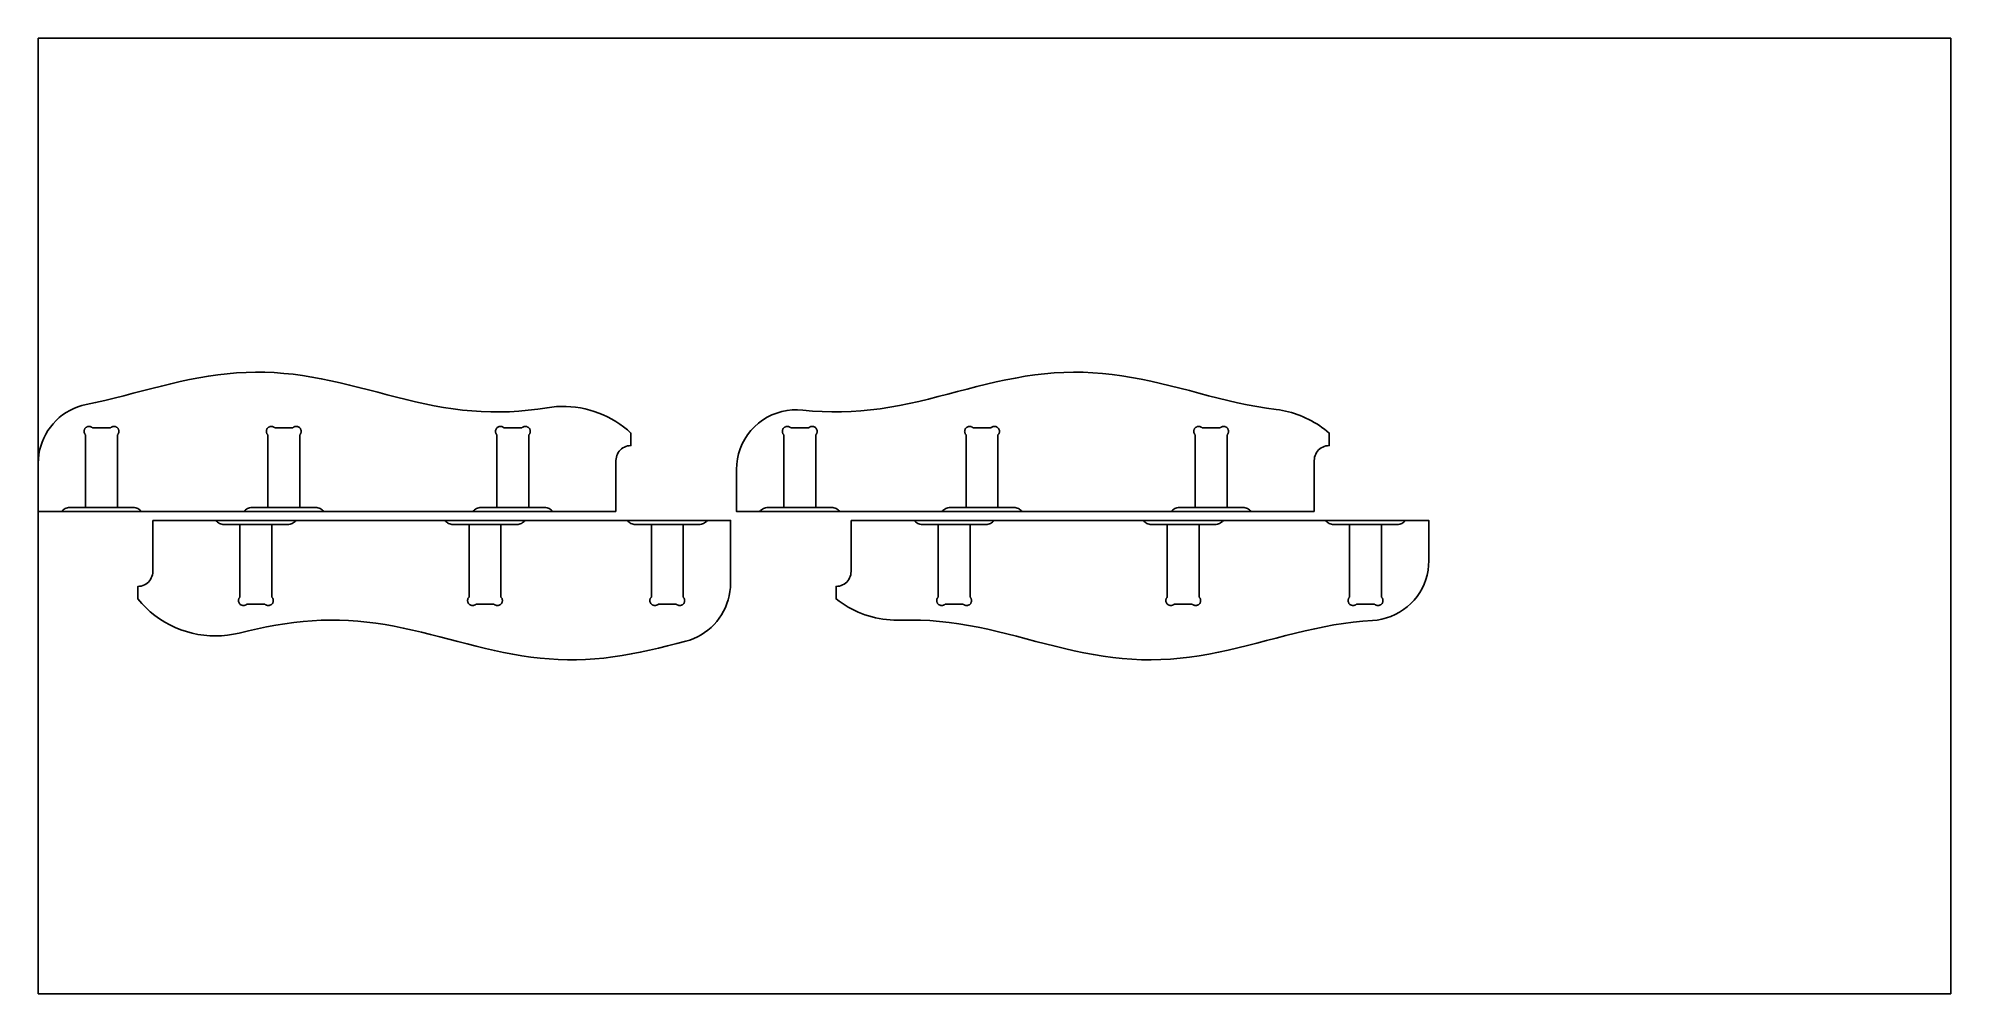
# Model space of a CAD drawing. Header units: inches. Extents: x 0 to 96, y 0 to 48.
import ezdxf

# ---------------------------------------------------------------- set-up
doc = ezdxf.new("R2010")
doc.units = ezdxf.units.IN

msp = doc.modelspace()

# ---------------------------------------------------------------- linework, layer by layer
at = {"layer": 'BRACKET_CUT_LINE', "color": 4}
for p, q in [((3.975, 24.425), (2.375, 24.425)), ((13.125, 24.425), (11.525, 24.425)), ((24.625, 24.425), (23.025, 24.425)), ((39.025, 24.425), (37.425, 24.425)), ((48.175, 24.425), (46.575, 24.425)), ((59.675, 24.425), (58.075, 24.425)), ((10.125, 23.575), (11.725, 23.575)), ((21.625, 23.575), (23.225, 23.575)), ((30.775, 23.575), (32.375, 23.575)), ((45.175, 23.575), (46.775, 23.575)), ((56.675, 23.575), (58.275, 23.575)), ((65.825, 23.575), (67.425, 23.575))]:
    msp.add_line(p, q, dxfattribs=at)
at = {"layer": 'BRACKET_OUTLINE', "color": 6}
for points in [[(1.175, 24.225), (1.212, 24.269), (1.255, 24.309), (1.301, 24.343), (1.351, 24.372), (1.405, 24.395), (1.46, 24.412), (1.517, 24.422), (1.575, 24.425), (2.375, 24.425), (2.375, 28.072), (2.359, 28.09), (2.344, 28.109), (2.331, 28.13), (2.321, 28.153), (2.313, 28.176), (2.307, 28.2), (2.303, 28.224), (2.302, 28.248), (2.303, 28.273), (2.307, 28.297), (2.313, 28.321), (2.321, 28.344), (2.331, 28.366), (2.344, 28.387), (2.359, 28.407), (2.375, 28.425), (2.393, 28.442), (2.413, 28.456), (2.434, 28.469), (2.456, 28.479), (2.479, 28.488), (2.503, 28.494), (2.527, 28.497), (2.552, 28.498), (2.576, 28.497), (2.601, 28.494), (2.624, 28.488), (2.647, 28.479), (2.67, 28.469), (2.691, 28.456), (2.71, 28.442), (2.729, 28.425), (3.621, 28.425), (3.64, 28.442), (3.659, 28.456), (3.68, 28.469), (3.703, 28.479), (3.726, 28.488), (3.749, 28.494), (3.774, 28.497), (3.798, 28.498), (3.823, 28.497), (3.847, 28.494), (3.871, 28.488), (3.894, 28.479), (3.916, 28.469), (3.937, 28.456), (3.957, 28.442), (3.975, 28.425), (3.991, 28.407), (4.006, 28.387), (4.019, 28.366), (4.029, 28.344), (4.037, 28.321), (4.043, 28.297), (4.047, 28.273), (4.048, 28.248), (4.047, 28.224), (4.043, 28.2), (4.037, 28.176), (4.029, 28.153), (4.019, 28.13), (4.006, 28.109), (3.991, 28.09), (3.975, 28.072), (3.975, 24.425), (4.775, 24.425), (4.833, 24.422), (4.89, 24.412), (4.945, 24.395), (4.999, 24.372), (5.049, 24.343), (5.095, 24.309), (5.138, 24.269), (5.175, 24.225), (1.175, 24.225)], [(10.325, 24.225), (10.362, 24.269), (10.405, 24.309), (10.451, 24.343), (10.501, 24.372), (10.555, 24.395), (10.61, 24.412), (10.667, 24.422), (10.725, 24.425), (11.525, 24.425), (11.525, 28.072), (11.509, 28.09), (11.494, 28.109), (11.481, 28.13), (11.471, 28.153), (11.463, 28.176), (11.457, 28.2), (11.453, 28.224), (11.452, 28.248), (11.453, 28.273), (11.457, 28.297), (11.463, 28.321), (11.471, 28.344), (11.481, 28.366), (11.494, 28.387), (11.509, 28.407), (11.525, 28.425), (11.543, 28.442), (11.563, 28.456), (11.584, 28.469), (11.606, 28.479), (11.629, 28.488), (11.653, 28.494), (11.677, 28.497), (11.702, 28.498), (11.726, 28.497), (11.751, 28.494), (11.774, 28.488), (11.797, 28.479), (11.82, 28.469), (11.841, 28.456), (11.86, 28.442), (11.879, 28.425), (12.771, 28.425), (12.79, 28.442), (12.809, 28.456), (12.83, 28.469), (12.853, 28.479), (12.876, 28.488), (12.899, 28.494), (12.924, 28.497), (12.948, 28.498), (12.973, 28.497), (12.997, 28.494), (13.021, 28.488), (13.044, 28.479), (13.066, 28.469), (13.087, 28.456), (13.107, 28.442), (13.125, 28.425), (13.141, 28.407), (13.156, 28.387), (13.169, 28.366), (13.179, 28.344), (13.187, 28.321), (13.193, 28.297), (13.197, 28.273), (13.198, 28.248), (13.197, 28.224), (13.193, 28.2), (13.187, 28.176), (13.179, 28.153), (13.169, 28.13), (13.156, 28.109), (13.141, 28.09), (13.125, 28.072), (13.125, 24.425), (13.925, 24.425), (13.983, 24.422), (14.04, 24.412), (14.095, 24.395), (14.149, 24.372), (14.199, 24.343), (14.245, 24.309), (14.288, 24.269), (14.325, 24.225), (10.325, 24.225)], [(21.825, 24.225), (21.862, 24.269), (21.905, 24.309), (21.951, 24.343), (22.001, 24.372), (22.055, 24.395), (22.11, 24.412), (22.167, 24.422), (22.225, 24.425), (23.025, 24.425), (23.025, 28.072), (23.009, 28.09), (22.994, 28.109), (22.981, 28.13), (22.971, 28.153), (22.963, 28.176), (22.957, 28.2), (22.953, 28.224), (22.952, 28.248), (22.953, 28.273), (22.957, 28.297), (22.963, 28.321), (22.971, 28.344), (22.981, 28.366), (22.994, 28.387), (23.009, 28.407), (23.025, 28.425), (23.043, 28.442), (23.063, 28.456), (23.084, 28.469), (23.106, 28.479), (23.129, 28.488), (23.153, 28.494), (23.177, 28.497), (23.202, 28.498), (23.226, 28.497), (23.251, 28.494), (23.274, 28.488), (23.297, 28.479), (23.32, 28.469), (23.341, 28.456), (23.36, 28.442), (23.379, 28.425), (24.271, 28.425), (24.29, 28.442), (24.309, 28.456), (24.33, 28.469), (24.353, 28.479), (24.376, 28.488), (24.399, 28.494), (24.424, 28.497), (24.448, 28.498), (24.473, 28.497), (24.497, 28.494), (24.521, 28.488), (24.544, 28.479), (24.566, 28.469), (24.587, 28.456), (24.607, 28.442), (24.625, 28.425), (24.641, 28.407), (24.656, 28.387), (24.669, 28.366), (24.679, 28.344), (24.687, 28.321), (24.693, 28.297), (24.697, 28.273), (24.698, 28.248), (24.697, 28.224), (24.693, 28.2), (24.687, 28.176), (24.679, 28.153), (24.669, 28.13), (24.656, 28.109), (24.641, 28.09), (24.625, 28.072), (24.625, 24.425), (25.425, 24.425), (25.483, 24.422), (25.54, 24.412), (25.595, 24.395), (25.649, 24.372), (25.699, 24.343), (25.745, 24.309), (25.788, 24.269), (25.825, 24.225), (21.825, 24.225)], [(36.225, 24.225), (36.262, 24.269), (36.305, 24.309), (36.351, 24.343), (36.401, 24.372), (36.455, 24.395), (36.51, 24.412), (36.567, 24.422), (36.625, 24.425), (37.425, 24.425), (37.425, 28.072), (37.409, 28.09), (37.394, 28.109), (37.381, 28.13), (37.371, 28.153), (37.363, 28.176), (37.357, 28.2), (37.353, 28.224), (37.352, 28.248), (37.353, 28.273), (37.357, 28.297), (37.363, 28.321), (37.371, 28.344), (37.381, 28.366), (37.394, 28.387), (37.409, 28.407), (37.425, 28.425), (37.443, 28.442), (37.463, 28.456), (37.484, 28.469), (37.506, 28.479), (37.529, 28.488), (37.553, 28.493), (37.577, 28.497), (37.602, 28.498), (37.626, 28.497), (37.651, 28.493), (37.674, 28.488), (37.697, 28.479), (37.72, 28.469), (37.741, 28.456), (37.76, 28.442), (37.779, 28.425), (38.671, 28.425), (38.69, 28.442), (38.709, 28.456), (38.73, 28.469), (38.753, 28.479), (38.776, 28.488), (38.799, 28.493), (38.824, 28.497), (38.848, 28.498), (38.873, 28.497), (38.897, 28.493), (38.921, 28.488), (38.944, 28.479), (38.966, 28.469), (38.987, 28.456), (39.007, 28.442), (39.025, 28.425), (39.041, 28.407), (39.056, 28.387), (39.069, 28.366), (39.079, 28.344), (39.087, 28.321), (39.093, 28.297), (39.097, 28.273), (39.098, 28.248), (39.097, 28.224), (39.093, 28.2), (39.087, 28.176), (39.079, 28.153), (39.069, 28.13), (39.056, 28.109), (39.041, 28.09), (39.025, 28.072), (39.025, 24.425), (39.825, 24.425), (39.883, 24.422), (39.94, 24.412), (39.995, 24.395), (40.049, 24.372), (40.099, 24.343), (40.145, 24.309), (40.188, 24.269), (40.225, 24.225), (36.225, 24.225)], [(45.375, 24.225), (45.412, 24.269), (45.455, 24.309), (45.501, 24.343), (45.551, 24.372), (45.605, 24.395), (45.66, 24.412), (45.717, 24.422), (45.775, 24.425), (46.575, 24.425), (46.575, 28.072), (46.559, 28.09), (46.544, 28.109), (46.531, 28.13), (46.521, 28.153), (46.513, 28.176), (46.507, 28.2), (46.503, 28.224), (46.502, 28.248), (46.503, 28.273), (46.507, 28.297), (46.513, 28.321), (46.521, 28.344), (46.531, 28.366), (46.544, 28.387), (46.559, 28.407), (46.575, 28.425), (46.593, 28.442), (46.613, 28.456), (46.634, 28.469), (46.656, 28.479), (46.679, 28.488), (46.703, 28.493), (46.727, 28.497), (46.752, 28.498), (46.776, 28.497), (46.801, 28.493), (46.824, 28.488), (46.847, 28.479), (46.87, 28.469), (46.891, 28.456), (46.91, 28.442), (46.929, 28.425), (47.821, 28.425), (47.84, 28.442), (47.859, 28.456), (47.88, 28.469), (47.903, 28.479), (47.926, 28.488), (47.949, 28.493), (47.974, 28.497), (47.998, 28.498), (48.023, 28.497), (48.047, 28.493), (48.071, 28.488), (48.094, 28.479), (48.116, 28.469), (48.137, 28.456), (48.157, 28.442), (48.175, 28.425), (48.191, 28.407), (48.206, 28.387), (48.219, 28.366), (48.229, 28.344), (48.237, 28.321), (48.243, 28.297), (48.247, 28.273), (48.248, 28.248), (48.247, 28.224), (48.243, 28.2), (48.237, 28.176), (48.229, 28.153), (48.219, 28.13), (48.206, 28.109), (48.191, 28.09), (48.175, 28.072), (48.175, 24.425), (48.975, 24.425), (49.033, 24.422), (49.09, 24.412), (49.145, 24.395), (49.199, 24.372), (49.249, 24.343), (49.295, 24.309), (49.338, 24.269), (49.375, 24.225), (45.375, 24.225)], [(56.875, 24.225), (56.912, 24.269), (56.955, 24.309), (57.001, 24.343), (57.051, 24.372), (57.105, 24.395), (57.16, 24.412), (57.217, 24.422), (57.275, 24.425), (58.075, 24.425), (58.075, 28.072), (58.059, 28.09), (58.044, 28.109), (58.031, 28.13), (58.021, 28.153), (58.013, 28.176), (58.007, 28.2), (58.003, 28.224), (58.002, 28.248), (58.003, 28.273), (58.007, 28.297), (58.013, 28.321), (58.021, 28.344), (58.031, 28.366), (58.044, 28.387), (58.059, 28.407), (58.075, 28.425), (58.093, 28.442), (58.113, 28.456), (58.134, 28.469), (58.156, 28.479), (58.179, 28.488), (58.203, 28.493), (58.227, 28.497), (58.252, 28.498), (58.276, 28.497), (58.301, 28.493), (58.324, 28.488), (58.347, 28.479), (58.37, 28.469), (58.391, 28.456), (58.41, 28.442), (58.429, 28.425), (59.321, 28.425), (59.34, 28.442), (59.359, 28.456), (59.38, 28.469), (59.403, 28.479), (59.426, 28.488), (59.449, 28.493), (59.474, 28.497), (59.498, 28.498), (59.523, 28.497), (59.547, 28.493), (59.571, 28.488), (59.594, 28.479), (59.616, 28.469), (59.637, 28.456), (59.657, 28.442), (59.675, 28.425), (59.691, 28.407), (59.706, 28.387), (59.719, 28.366), (59.729, 28.344), (59.737, 28.321), (59.743, 28.297), (59.747, 28.273), (59.748, 28.248), (59.747, 28.224), (59.743, 28.2), (59.737, 28.176), (59.729, 28.153), (59.719, 28.13), (59.706, 28.109), (59.691, 28.09), (59.675, 28.072), (59.675, 24.425), (60.475, 24.425), (60.533, 24.422), (60.59, 24.412), (60.645, 24.395), (60.699, 24.372), (60.749, 24.343), (60.795, 24.309), (60.838, 24.269), (60.875, 24.225), (56.875, 24.225)], [(12.925, 23.775), (12.888, 23.731), (12.845, 23.691), (12.799, 23.657), (12.749, 23.628), (12.695, 23.605), (12.64, 23.588), (12.583, 23.578), (12.525, 23.575), (11.725, 23.575), (11.725, 19.929), (11.741, 19.91), (11.756, 19.891), (11.769, 19.87), (11.779, 19.848), (11.787, 19.824), (11.793, 19.801), (11.797, 19.776), (11.798, 19.752), (11.797, 19.727), (11.793, 19.703), (11.787, 19.679), (11.779, 19.656), (11.769, 19.634), (11.756, 19.613), (11.741, 19.593), (11.725, 19.575), (11.707, 19.559), (11.687, 19.544), (11.666, 19.531), (11.644, 19.521), (11.621, 19.513), (11.597, 19.507), (11.573, 19.503), (11.548, 19.502), (11.524, 19.503), (11.499, 19.507), (11.476, 19.513), (11.453, 19.521), (11.43, 19.531), (11.409, 19.544), (11.39, 19.559), (11.371, 19.575), (10.479, 19.575), (10.46, 19.559), (10.441, 19.544), (10.42, 19.531), (10.397, 19.521), (10.374, 19.513), (10.351, 19.507), (10.326, 19.503), (10.302, 19.502), (10.277, 19.503), (10.253, 19.507), (10.229, 19.513), (10.206, 19.521), (10.184, 19.531), (10.163, 19.544), (10.143, 19.559), (10.125, 19.575), (10.109, 19.593), (10.094, 19.613), (10.081, 19.634), (10.071, 19.656), (10.063, 19.679), (10.057, 19.703), (10.053, 19.727), (10.052, 19.752), (10.053, 19.776), (10.057, 19.801), (10.063, 19.824), (10.071, 19.848), (10.081, 19.87), (10.094, 19.891), (10.109, 19.91), (10.125, 19.929), (10.125, 23.575), (9.325, 23.575), (9.267, 23.578), (9.21, 23.588), (9.155, 23.605), (9.101, 23.628), (9.051, 23.657), (9.005, 23.691), (8.962, 23.731), (8.925, 23.775), (12.925, 23.775)], [(24.425, 23.775), (24.388, 23.731), (24.345, 23.691), (24.299, 23.657), (24.249, 23.628), (24.195, 23.605), (24.14, 23.588), (24.083, 23.578), (24.025, 23.575), (23.225, 23.575), (23.225, 19.929), (23.241, 19.91), (23.256, 19.891), (23.269, 19.87), (23.279, 19.848), (23.287, 19.824), (23.293, 19.801), (23.297, 19.776), (23.298, 19.752), (23.297, 19.727), (23.293, 19.703), (23.287, 19.679), (23.279, 19.656), (23.269, 19.634), (23.256, 19.613), (23.241, 19.593), (23.225, 19.575), (23.207, 19.559), (23.187, 19.544), (23.166, 19.531), (23.144, 19.521), (23.121, 19.513), (23.097, 19.507), (23.073, 19.503), (23.048, 19.502), (23.024, 19.503), (22.999, 19.507), (22.976, 19.513), (22.953, 19.521), (22.93, 19.531), (22.909, 19.544), (22.89, 19.559), (22.871, 19.575), (21.979, 19.575), (21.96, 19.559), (21.941, 19.544), (21.92, 19.531), (21.897, 19.521), (21.874, 19.513), (21.851, 19.507), (21.826, 19.503), (21.802, 19.502), (21.777, 19.503), (21.753, 19.507), (21.729, 19.513), (21.706, 19.521), (21.684, 19.531), (21.663, 19.544), (21.643, 19.559), (21.625, 19.575), (21.609, 19.593), (21.594, 19.613), (21.581, 19.634), (21.571, 19.656), (21.563, 19.679), (21.557, 19.703), (21.553, 19.727), (21.552, 19.752), (21.553, 19.776), (21.557, 19.801), (21.563, 19.824), (21.571, 19.848), (21.581, 19.87), (21.594, 19.891), (21.609, 19.91), (21.625, 19.929), (21.625, 23.575), (20.825, 23.575), (20.767, 23.578), (20.71, 23.588), (20.655, 23.605), (20.601, 23.628), (20.551, 23.657), (20.505, 23.691), (20.462, 23.731), (20.425, 23.775), (24.425, 23.775)], [(33.575, 23.775), (33.538, 23.731), (33.495, 23.691), (33.449, 23.657), (33.399, 23.628), (33.345, 23.605), (33.29, 23.588), (33.233, 23.578), (33.175, 23.575), (32.375, 23.575), (32.375, 19.929), (32.391, 19.91), (32.406, 19.891), (32.419, 19.87), (32.429, 19.848), (32.437, 19.824), (32.443, 19.801), (32.447, 19.776), (32.448, 19.752), (32.447, 19.727), (32.443, 19.703), (32.437, 19.679), (32.429, 19.656), (32.419, 19.634), (32.406, 19.613), (32.391, 19.593), (32.375, 19.575), (32.357, 19.559), (32.337, 19.544), (32.316, 19.531), (32.294, 19.521), (32.271, 19.513), (32.247, 19.507), (32.223, 19.503), (32.198, 19.502), (32.174, 19.503), (32.149, 19.507), (32.126, 19.513), (32.103, 19.521), (32.08, 19.531), (32.059, 19.544), (32.04, 19.559), (32.021, 19.575), (31.129, 19.575), (31.11, 19.559), (31.091, 19.544), (31.07, 19.531), (31.047, 19.521), (31.024, 19.513), (31.001, 19.507), (30.976, 19.503), (30.952, 19.502), (30.927, 19.503), (30.903, 19.507), (30.879, 19.513), (30.856, 19.521), (30.834, 19.531), (30.813, 19.544), (30.793, 19.559), (30.775, 19.575), (30.759, 19.593), (30.744, 19.613), (30.731, 19.634), (30.721, 19.656), (30.713, 19.679), (30.707, 19.703), (30.703, 19.727), (30.702, 19.752), (30.703, 19.776), (30.707, 19.801), (30.713, 19.824), (30.721, 19.848), (30.731, 19.87), (30.744, 19.891), (30.759, 19.91), (30.775, 19.929), (30.775, 23.575), (29.975, 23.575), (29.917, 23.578), (29.86, 23.588), (29.805, 23.605), (29.751, 23.628), (29.701, 23.657), (29.655, 23.691), (29.612, 23.731), (29.575, 23.775), (33.575, 23.775)], [(47.975, 23.775), (47.938, 23.731), (47.895, 23.691), (47.849, 23.657), (47.799, 23.628), (47.745, 23.605), (47.69, 23.588), (47.633, 23.578), (47.575, 23.575), (46.775, 23.575), (46.775, 19.929), (46.791, 19.91), (46.806, 19.891), (46.819, 19.87), (46.829, 19.848), (46.837, 19.824), (46.843, 19.801), (46.847, 19.776), (46.848, 19.752), (46.847, 19.727), (46.843, 19.703), (46.837, 19.679), (46.829, 19.656), (46.819, 19.634), (46.806, 19.613), (46.791, 19.593), (46.775, 19.575), (46.757, 19.559), (46.737, 19.544), (46.716, 19.531), (46.694, 19.521), (46.671, 19.513), (46.647, 19.507), (46.623, 19.503), (46.598, 19.502), (46.574, 19.503), (46.549, 19.507), (46.526, 19.513), (46.503, 19.521), (46.48, 19.531), (46.459, 19.544), (46.44, 19.559), (46.421, 19.575), (45.529, 19.575), (45.51, 19.559), (45.491, 19.544), (45.47, 19.531), (45.447, 19.521), (45.424, 19.513), (45.401, 19.507), (45.376, 19.503), (45.352, 19.502), (45.327, 19.503), (45.303, 19.507), (45.279, 19.513), (45.256, 19.521), (45.234, 19.531), (45.213, 19.544), (45.193, 19.559), (45.175, 19.575), (45.159, 19.593), (45.144, 19.613), (45.131, 19.634), (45.121, 19.656), (45.113, 19.679), (45.107, 19.703), (45.103, 19.727), (45.102, 19.752), (45.103, 19.776), (45.107, 19.801), (45.113, 19.824), (45.121, 19.848), (45.131, 19.87), (45.144, 19.891), (45.159, 19.91), (45.175, 19.929), (45.175, 23.575), (44.375, 23.575), (44.317, 23.578), (44.26, 23.588), (44.205, 23.605), (44.151, 23.628), (44.101, 23.657), (44.055, 23.691), (44.012, 23.731), (43.975, 23.775), (47.975, 23.775)], [(59.475, 23.775), (59.438, 23.731), (59.395, 23.691), (59.349, 23.657), (59.299, 23.628), (59.245, 23.605), (59.19, 23.588), (59.133, 23.578), (59.075, 23.575), (58.275, 23.575), (58.275, 19.929), (58.291, 19.91), (58.306, 19.891), (58.319, 19.87), (58.329, 19.848), (58.337, 19.824), (58.343, 19.801), (58.347, 19.776), (58.348, 19.752), (58.347, 19.727), (58.343, 19.703), (58.337, 19.679), (58.329, 19.656), (58.319, 19.634), (58.306, 19.613), (58.291, 19.593), (58.275, 19.575), (58.257, 19.559), (58.237, 19.544), (58.216, 19.531), (58.194, 19.521), (58.171, 19.513), (58.147, 19.507), (58.123, 19.503), (58.098, 19.502), (58.074, 19.503), (58.049, 19.507), (58.026, 19.513), (58.003, 19.521), (57.98, 19.531), (57.959, 19.544), (57.94, 19.559), (57.921, 19.575), (57.029, 19.575), (57.01, 19.559), (56.991, 19.544), (56.97, 19.531), (56.947, 19.521), (56.924, 19.513), (56.901, 19.507), (56.876, 19.503), (56.852, 19.502), (56.827, 19.503), (56.803, 19.507), (56.779, 19.513), (56.756, 19.521), (56.734, 19.531), (56.713, 19.544), (56.693, 19.559), (56.675, 19.575), (56.659, 19.593), (56.644, 19.613), (56.631, 19.634), (56.621, 19.656), (56.613, 19.679), (56.607, 19.703), (56.603, 19.727), (56.602, 19.752), (56.603, 19.776), (56.607, 19.801), (56.613, 19.824), (56.621, 19.848), (56.631, 19.87), (56.644, 19.891), (56.659, 19.91), (56.675, 19.929), (56.675, 23.575), (55.875, 23.575), (55.817, 23.578), (55.76, 23.588), (55.705, 23.605), (55.651, 23.628), (55.601, 23.657), (55.555, 23.691), (55.512, 23.731), (55.475, 23.775), (59.475, 23.775)], [(68.625, 23.775), (68.588, 23.731), (68.545, 23.691), (68.499, 23.657), (68.449, 23.628), (68.395, 23.605), (68.34, 23.588), (68.283, 23.578), (68.225, 23.575), (67.425, 23.575), (67.425, 19.929), (67.441, 19.91), (67.456, 19.891), (67.469, 19.87), (67.479, 19.848), (67.487, 19.824), (67.493, 19.801), (67.497, 19.776), (67.498, 19.752), (67.497, 19.727), (67.493, 19.703), (67.487, 19.679), (67.479, 19.656), (67.469, 19.634), (67.456, 19.613), (67.441, 19.593), (67.425, 19.575), (67.407, 19.559), (67.387, 19.544), (67.366, 19.531), (67.344, 19.521), (67.321, 19.513), (67.297, 19.507), (67.273, 19.503), (67.248, 19.502), (67.224, 19.503), (67.199, 19.507), (67.176, 19.513), (67.153, 19.521), (67.13, 19.531), (67.109, 19.544), (67.09, 19.559), (67.071, 19.575), (66.179, 19.575), (66.16, 19.559), (66.141, 19.544), (66.12, 19.531), (66.097, 19.521), (66.074, 19.513), (66.051, 19.507), (66.026, 19.503), (66.002, 19.502), (65.977, 19.503), (65.953, 19.507), (65.929, 19.513), (65.906, 19.521), (65.884, 19.531), (65.863, 19.544), (65.843, 19.559), (65.825, 19.575), (65.809, 19.593), (65.794, 19.613), (65.781, 19.634), (65.771, 19.656), (65.763, 19.679), (65.757, 19.703), (65.753, 19.727), (65.752, 19.752), (65.753, 19.776), (65.757, 19.801), (65.763, 19.824), (65.771, 19.848), (65.781, 19.87), (65.794, 19.891), (65.809, 19.91), (65.825, 19.929), (65.825, 23.575), (65.025, 23.575), (64.967, 23.578), (64.91, 23.588), (64.855, 23.605), (64.801, 23.628), (64.751, 23.657), (64.705, 23.691), (64.662, 23.731), (64.625, 23.775), (68.625, 23.775)]]:
    msp.add_lwpolyline(points, close=True, dxfattribs=at)
at = {"layer": 'PLYWOOD_BOUNDARY', "color": 7}
msp.add_lwpolyline([(0, 0), (96, 0), (96, 48), (0, 48), (0, 0)], dxfattribs=at)
at = {"layer": 'SHELF_R', "color": 3}
for points in [[(29, 24.225), (0, 24.225), (0, 26.656), (0, 26.656), (0.008, 26.873), (0.031, 27.088), (0.07, 27.3), (0.124, 27.51), (0.193, 27.715), (0.276, 27.914), (0.374, 28.107), (0.485, 28.293), (0.61, 28.469), (0.747, 28.637), (0.895, 28.794), (1.055, 28.94), (1.224, 29.074), (1.403, 29.196), (1.59, 29.305), (1.785, 29.399), (1.985, 29.48), (2.191, 29.545), (2.402, 29.596), (2.402, 29.596), (2.874, 29.697), (3.346, 29.806), (3.819, 29.921), (4.291, 30.041), (4.763, 30.163), (5.235, 30.287), (5.708, 30.409), (6.18, 30.529), (6.652, 30.644), (7.125, 30.753), (7.597, 30.854), (8.069, 30.945), (8.542, 31.025), (9.014, 31.093), (9.486, 31.148), (9.959, 31.188), (10.431, 31.214), (10.903, 31.225), (11.375, 31.22), (11.848, 31.201), (12.32, 31.166), (12.792, 31.117), (13.265, 31.054), (13.737, 30.979), (14.209, 30.892), (14.682, 30.795), (15.154, 30.69), (15.626, 30.577), (16.098, 30.459), (16.571, 30.337), (17.043, 30.214), (17.515, 30.091), (17.988, 29.969), (18.46, 29.852), (18.932, 29.741), (19.405, 29.636), (19.877, 29.541), (20.349, 29.456), (20.821, 29.383), (21.294, 29.323), (21.766, 29.277), (22.238, 29.245), (22.711, 29.228), (23.183, 29.226), (23.655, 29.24), (24.128, 29.268), (24.6, 29.312), (25.072, 29.369), (25.544, 29.439), (25.544, 29.439), (25.782, 29.471), (26.02, 29.493), (26.26, 29.502), (26.499, 29.501), (26.738, 29.487), (26.976, 29.463), (27.213, 29.427), (27.448, 29.379), (27.68, 29.321), (27.909, 29.251), (28.135, 29.171), (28.356, 29.08), (28.573, 28.978), (28.785, 28.866), (28.991, 28.744), (29.191, 28.613), (29.384, 28.472), (29.571, 28.322), (29.75, 28.163), (29.75, 27.538), (29.75, 27.538), (29.666, 27.533), (29.583, 27.519), (29.502, 27.496), (29.425, 27.463), (29.351, 27.423), (29.282, 27.374), (29.22, 27.318), (29.164, 27.255), (29.115, 27.187), (29.074, 27.113), (29.042, 27.035), (29.019, 26.955), (29.005, 26.872), (29, 26.788), (29, 24.225)], [(64.05, 24.225), (35.05, 24.225), (35.05, 26.337), (35.05, 26.337), (35.062, 26.602), (35.097, 26.865), (35.155, 27.124), (35.236, 27.377), (35.339, 27.622), (35.463, 27.856), (35.607, 28.079), (35.771, 28.288), (35.952, 28.482), (36.15, 28.659), (36.362, 28.818), (36.588, 28.957), (36.825, 29.076), (37.072, 29.173), (37.327, 29.249), (37.587, 29.301), (37.85, 29.331), (38.116, 29.337), (38.38, 29.319), (38.38, 29.319), (38.865, 29.273), (39.35, 29.242), (39.835, 29.227), (40.32, 29.228), (40.805, 29.245), (41.29, 29.277), (41.775, 29.325), (42.26, 29.388), (42.745, 29.464), (43.23, 29.552), (43.715, 29.651), (44.2, 29.76), (44.685, 29.875), (45.17, 29.997), (45.655, 30.122), (46.14, 30.249), (46.625, 30.375), (47.11, 30.499), (47.595, 30.619), (48.08, 30.732), (48.565, 30.837), (49.05, 30.932), (49.535, 31.016), (50.02, 31.087), (50.505, 31.144), (50.99, 31.187), (51.475, 31.214), (51.96, 31.225), (52.445, 31.22), (52.93, 31.199), (53.415, 31.162), (53.9, 31.11), (54.385, 31.044), (54.87, 30.965), (55.355, 30.874), (55.84, 30.772), (56.325, 30.661), (56.81, 30.544), (57.295, 30.421), (57.78, 30.296), (58.265, 30.169), (58.75, 30.043), (59.235, 29.92), (59.72, 29.802), (60.205, 29.69), (60.69, 29.588), (61.175, 29.495), (61.66, 29.415), (62.145, 29.347), (62.145, 29.347), (62.299, 29.325), (62.452, 29.299), (62.604, 29.268), (62.755, 29.232), (62.905, 29.191), (63.053, 29.146), (63.2, 29.096), (63.346, 29.042), (63.489, 28.983), (63.631, 28.92), (63.771, 28.852), (63.908, 28.78), (64.044, 28.704), (64.177, 28.624), (64.307, 28.539), (64.434, 28.451), (64.559, 28.359), (64.681, 28.262), (64.8, 28.163), (64.8, 27.538), (64.8, 27.538), (64.716, 27.533), (64.633, 27.519), (64.552, 27.495), (64.475, 27.463), (64.401, 27.423), (64.332, 27.374), (64.27, 27.318), (64.214, 27.255), (64.165, 27.187), (64.124, 27.113), (64.092, 27.035), (64.069, 26.954), (64.055, 26.872), (64.05, 26.788), (64.05, 24.225)], [(5.75, 23.775), (34.75, 23.775), (34.75, 20.614), (34.75, 20.614), (34.743, 20.407), (34.721, 20.2), (34.686, 19.996), (34.636, 19.794), (34.572, 19.597), (34.495, 19.404), (34.405, 19.217), (34.302, 19.037), (34.186, 18.864), (34.059, 18.7), (33.922, 18.545), (33.773, 18.399), (33.615, 18.265), (33.448, 18.141), (33.273, 18.03), (33.091, 17.931), (32.902, 17.844), (32.707, 17.771), (32.508, 17.712), (32.508, 17.712), (32.051, 17.593), (31.593, 17.477), (31.136, 17.365), (30.678, 17.259), (30.221, 17.16), (29.763, 17.07), (29.305, 16.991), (28.848, 16.922), (28.39, 16.866), (27.933, 16.823), (27.475, 16.793), (27.018, 16.778), (26.56, 16.776), (26.103, 16.789), (25.645, 16.817), (25.187, 16.858), (24.73, 16.912), (24.272, 16.978), (23.815, 17.056), (23.357, 17.144), (22.9, 17.242), (22.442, 17.346), (21.985, 17.457), (21.527, 17.573), (21.069, 17.692), (20.612, 17.811), (20.154, 17.93), (19.697, 18.047), (19.239, 18.16), (18.782, 18.268), (18.324, 18.368), (17.867, 18.46), (17.409, 18.542), (16.951, 18.614), (16.494, 18.673), (16.036, 18.719), (15.579, 18.752), (15.121, 18.77), (14.664, 18.775), (14.206, 18.765), (13.749, 18.741), (13.291, 18.703), (12.833, 18.652), (12.376, 18.588), (11.918, 18.513), (11.461, 18.427), (11.003, 18.331), (10.546, 18.228), (10.088, 18.118), (10.088, 18.118), (9.796, 18.056), (9.501, 18.011), (9.204, 17.983), (8.906, 17.974), (8.608, 17.982), (8.311, 18.008), (8.016, 18.051), (7.724, 18.113), (7.436, 18.191), (7.153, 18.287), (6.877, 18.399), (6.607, 18.527), (6.346, 18.672), (6.094, 18.831), (5.852, 19.006), (5.621, 19.194), (5.401, 19.396), (5.194, 19.611), (5, 19.838), (5, 20.463), (5, 20.463), (5.084, 20.467), (5.167, 20.481), (5.248, 20.505), (5.325, 20.537), (5.399, 20.578), (5.468, 20.626), (5.53, 20.682), (5.586, 20.745), (5.635, 20.814), (5.676, 20.887), (5.708, 20.965), (5.731, 21.046), (5.745, 21.129), (5.75, 21.213), (5.75, 23.775)], [(40.8, 23.775), (69.8, 23.775), (69.8, 21.747), (69.8, 21.747), (69.79, 21.508), (69.762, 21.271), (69.715, 21.036), (69.649, 20.806), (69.565, 20.583), (69.463, 20.366), (69.345, 20.158), (69.211, 19.961), (69.061, 19.775), (68.896, 19.601), (68.719, 19.441), (68.529, 19.295), (68.329, 19.165), (68.118, 19.052), (67.9, 18.955), (67.674, 18.877), (67.443, 18.816), (67.207, 18.774), (66.969, 18.752), (66.969, 18.752), (66.486, 18.717), (66.004, 18.667), (65.521, 18.602), (65.038, 18.525), (64.555, 18.435), (64.072, 18.336), (63.59, 18.227), (63.107, 18.111), (62.624, 17.989), (62.141, 17.864), (61.658, 17.738), (61.176, 17.612), (60.693, 17.489), (60.21, 17.371), (59.727, 17.259), (59.244, 17.155), (58.762, 17.061), (58.279, 16.978), (57.796, 16.909), (57.313, 16.853), (56.83, 16.811), (56.348, 16.785), (55.865, 16.775), (55.382, 16.781), (54.899, 16.803), (54.416, 16.84), (53.934, 16.892), (53.451, 16.958), (52.968, 17.038), (52.485, 17.129), (52.002, 17.23), (51.52, 17.34), (51.037, 17.457), (50.554, 17.579), (50.071, 17.704), (49.588, 17.83), (49.106, 17.956), (48.623, 18.078), (48.14, 18.196), (47.657, 18.307), (47.175, 18.41), (46.692, 18.502), (46.209, 18.583), (45.726, 18.651), (45.243, 18.705), (44.761, 18.744), (44.278, 18.767), (43.795, 18.775), (43.312, 18.767), (43.312, 18.767), (43.128, 18.764), (42.943, 18.768), (42.759, 18.779), (42.576, 18.797), (42.393, 18.821), (42.211, 18.852), (42.03, 18.89), (41.851, 18.935), (41.674, 18.986), (41.499, 19.043), (41.326, 19.107), (41.155, 19.177), (40.988, 19.254), (40.823, 19.336), (40.661, 19.425), (40.503, 19.52), (40.348, 19.62), (40.197, 19.726), (40.05, 19.838), (40.05, 20.463), (40.05, 20.463), (40.134, 20.467), (40.217, 20.481), (40.298, 20.505), (40.375, 20.537), (40.449, 20.578), (40.518, 20.626), (40.58, 20.682), (40.636, 20.745), (40.685, 20.814), (40.726, 20.887), (40.758, 20.965), (40.781, 21.046), (40.795, 21.129), (40.8, 21.213), (40.8, 23.775)]]:
    msp.add_lwpolyline(points, close=True, dxfattribs=at)

doc.saveas('drawing.dxf')
